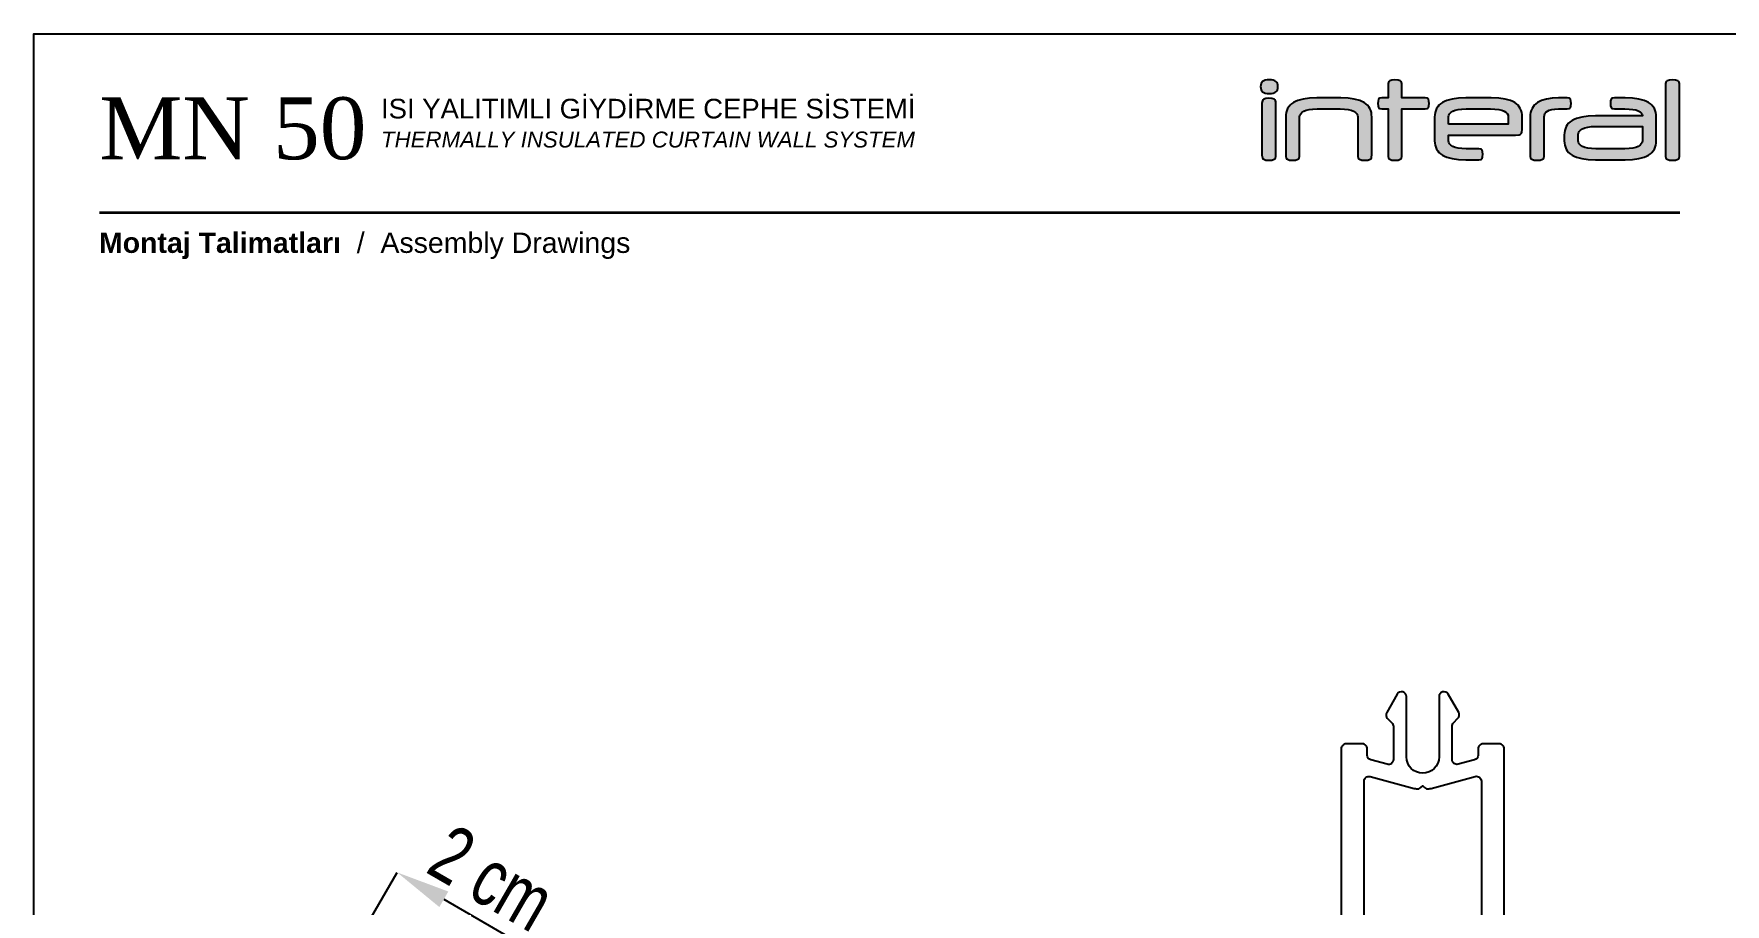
# Model space of a CAD drawing. Header units: millimetres. Extents: x 39 to 459, y 26 to 647.
# Drawn here: x 38.6 to 246.1, y 540.3 to 647.2 of the extents above; entities that cross this region are included whole.
import ezdxf

# ---------------------------------------------------------------- set-up
doc = ezdxf.new("R2010")
doc.units = ezdxf.units.MM
doc.header["$PDSIZE"] = -1
for name, color, linetype in [('ANTET', 7, 'Continuous'), ('PROFIL', 7, 'Continuous'), ('yazı_numara_k', 11, 'Continuous')]:
    doc.layers.add(name, color=color, linetype=linetype)
doc.layers.add('TABLO', color=7, linetype='Continuous', lineweight=15)
doc.styles.add('SLDTEXTSTYLE3', font='TXT', dxfattribs={"width": 0.75})
doc.dimstyles.new('SLDDIMSTYLE1', dxfattribs={"dimtxt": 7, "dimasz": 6.604, "dimexe": 0, "dimexo": 0.0625, "dimgap": 1.75, "dimtad": 1, "dimlfac": 0.25, "dimrnd": 1e-09, "dimzin": 12, "dimdsep": 46, "dimtxsty": 'SLDTEXTSTYLE3', "dimsah": 1, "dimcen": 0.09, "dimadec": 0, "dimazin": 3, "dimtfac": 1, "dimtofl": 0, "dimtmove": 0, "dimatfit": 3, "dimfxl": 1, "dimfrac": 2, "dimtolj": 1, "dimtzin": 12, "dimarcsym": 0})

# ---------------------------------------------------------------- blocks, each defined once
blk = doc.blocks.new('*D2')
at = {"layer": 'Defpoints', "color": 0}
for p in [(76.5, 532.65), (103.85, 532.28), (99.63, 524.97)]:
    blk.add_point(p, dxfattribs=at)
at = {"layer": 'TABLO', "color": 0, "lineweight": -2}
for p, q in [((76.53, 532.7), (83.18, 544.21)), ((88.9, 540.91), (98.13, 535.58)), ((99.66, 525.02), (103.85, 532.28))]:
    blk.add_line(p, q, dxfattribs=at)
at = {"layer": 'TABLO', "color": 0}
for points in [[(89.45, 541.87), (88.35, 539.96), (83.18, 544.21)], [(97.58, 534.63), (98.68, 536.53), (103.85, 532.28)]]:
    blk.add_solid(points, dxfattribs=at)
at = {"layer": 'TABLO', "color": 0, "insert": (96.58, 546.58), "char_height": 7, "attachment_point": 2, "rotation": 330.0027, "style": 'SLDTEXTSTYLE3'}
blk.add_mtext('\\A1;2 cm', dxfattribs=at)
blk = doc.blocks.new('3874')
at = {"color": 0}
for points in [[(4037.9, 972.46), (4037.9, 976.16, 0.767327), (4037.34, 976.31), (4036.69, 975.19, 0.339454), (4036.73, 974.83), (4037.01, 974.55, -0.198912), (4037.1, 974.34), (4037.1, 972.3, -0.493145), (4036.72, 972.01), (4035.72, 972.28, -0.339454), (4035.5, 972.57), (4035.5, 972.96, 0.414214), (4035.2, 973.26), (4034.2, 973.26, 0.414214), (4033.9, 972.96), (4033.9, 955.56, 0.414214), (4034.2, 955.26), (4035.89, 955.26, 0.02182), (4035.91, 955.26), (4036.72, 955.34, 0.388879), (4037, 955.64), (4037, 956.16, 0.414214), (4036.7, 956.46), (4035.6, 956.46, -0.414214), (4035.3, 956.76), (4035.3, 958.86), (4036.81, 960.38, -0.198912), (4037.02, 960.46), (4038.51, 960.46, 0.198912), (4038.65, 960.52), (4038.9, 960.76), (4039.14, 960.52, 0.198912), (4039.28, 960.46), (4040.77, 960.46, -0.198912), (4040.98, 960.38), (4042.5, 958.86), (4042.5, 956.76, -0.414214), (4042.2, 956.46), (4041.1, 956.46, 0.414214), (4040.8, 956.16), (4040.8, 955.64, 0.388879), (4041.07, 955.34), (4041.89, 955.26, 0.02182), (4041.91, 955.26), (4043.6, 955.26, 0.414214), (4043.9, 955.56), (4043.9, 972.96, 0.414214), (4043.6, 973.26), (4042.6, 973.26, 0.414214), (4042.3, 972.96), (4042.3, 972.57, -0.339454), (4042.07, 972.28), (4041.07, 972.01, -0.493145), (4040.7, 972.3), (4040.7, 974.34, -0.198912), (4040.78, 974.55), (4041.06, 974.83, 0.339454), (4041.11, 975.19), (4040.46, 976.31, 0.767327), (4039.9, 976.16), (4039.9, 972.46, -1)], [(4035.81, 961.36, -0.668179), (4035.3, 961.57), (4035.3, 970.97, -0.493145), (4035.67, 971.26), (4038.38, 970.53, 0.017693), (4038.52, 970.5, 0.249075), (4038.79, 970.58), (4038.9, 970.69), (4039.01, 970.58, 0.249075), (4039.28, 970.5, 0.017693), (4039.41, 970.53), (4042.12, 971.26, -0.493145), (4042.5, 970.97), (4042.5, 961.57, -0.668179), (4041.98, 961.36), (4041.77, 961.57, 0.198912), (4041.06, 961.86), (4036.73, 961.86, 0.198912), (4036.02, 961.57)]]:
    blk.add_lwpolyline(points, format="xyb", close=True, dxfattribs=at)
blk = doc.blocks.new('İnteral Logo - 2D')
at = {"layer": 'PROFIL', "ltscale": 10}
h = blk.add_hatch(color=7, dxfattribs=at)
h.paths.add_polyline_path([(2732.45, 1117.62), (2732.47, 1117.8), (2732.47, 1124.16), (2732.45, 1124.34), (2732.41, 1124.48), (2732.35, 1124.6), (2732.25, 1124.67), (2731.98, 1124.76), (2731.61, 1124.79), (2731.23, 1124.76), (2730.97, 1124.67), (2730.87, 1124.6), (2730.81, 1124.48), (2730.77, 1124.34), (2730.76, 1124.16), (2730.76, 1117.8), (2730.77, 1117.62), (2730.81, 1117.48), (2730.87, 1117.36), (2730.97, 1117.29), (2731.23, 1117.2), (2731.61, 1117.17), (2731.98, 1117.2), (2732.25, 1117.29), (2732.35, 1117.36), (2732.41, 1117.48)])
h.paths.add_polyline_path([(2732.71, 1126.01), (2732.72, 1126.21), (2732.71, 1126.41), (2732.66, 1126.58), (2732.58, 1126.73), (2732.47, 1126.84), (2732.33, 1126.93), (2732.15, 1127), (2731.92, 1127.03), (2731.66, 1127.05), (2731.4, 1127.03), (2731.17, 1127), (2730.99, 1126.93), (2730.84, 1126.84), (2730.73, 1126.73), (2730.66, 1126.58), (2730.61, 1126.41), (2730.59, 1126.21), (2730.61, 1126.01), (2730.66, 1125.84), (2730.73, 1125.69), (2730.84, 1125.58), (2730.99, 1125.49), (2731.17, 1125.42), (2731.4, 1125.39), (2731.66, 1125.37), (2731.92, 1125.39), (2732.15, 1125.42), (2732.33, 1125.49), (2732.47, 1125.58), (2732.58, 1125.69), (2732.66, 1125.84)])
for points in [[(2750.79, 1123.47), (2751.04, 1123.52), (2751.13, 1123.57), (2751.18, 1123.64), (2751.25, 1123.85), (2751.27, 1124.15), (2751.25, 1124.44), (2751.18, 1124.66), (2751.13, 1124.74), (2751.04, 1124.79), (2750.79, 1124.84), (2747.94, 1124.84), (2747.94, 1126.41), (2747.93, 1126.59), (2747.89, 1126.74), (2747.82, 1126.85), (2747.73, 1126.92), (2747.46, 1127.02), (2747.08, 1127.05), (2746.7, 1127.02), (2746.44, 1126.92), (2746.35, 1126.85), (2746.28, 1126.74), (2746.24, 1126.59), (2746.23, 1126.41), (2746.23, 1124.84), (2745.46, 1124.84), (2745.21, 1124.79), (2745.12, 1124.74), (2745.06, 1124.66), (2745, 1124.44), (2744.98, 1124.15), (2745, 1123.85), (2745.06, 1123.64), (2745.12, 1123.57), (2745.21, 1123.52), (2745.46, 1123.47), (2746.23, 1123.47), (2746.23, 1117.8), (2746.24, 1117.62), (2746.28, 1117.48), (2746.35, 1117.36), (2746.44, 1117.29), (2746.7, 1117.2), (2747.08, 1117.17), (2747.46, 1117.2), (2747.73, 1117.29), (2747.82, 1117.36), (2747.89, 1117.48), (2747.93, 1117.62), (2747.94, 1117.8), (2747.94, 1123.47)], [(2743.86, 1123.73), (2743.7, 1123.92), (2743.51, 1124.09), (2743.28, 1124.25), (2743.03, 1124.39), (2742.75, 1124.51), (2742.09, 1124.69), (2741.32, 1124.8), (2740.42, 1124.84), (2737.48, 1124.84), (2736.59, 1124.8), (2735.81, 1124.69), (2735.16, 1124.51), (2734.87, 1124.39), (2734.62, 1124.25), (2734.4, 1124.09), (2734.2, 1123.92), (2734.04, 1123.73), (2733.91, 1123.52), (2733.8, 1123.29), (2733.73, 1123.04), (2733.68, 1122.77), (2733.67, 1122.49), (2733.67, 1117.8), (2733.68, 1117.62), (2733.72, 1117.48), (2733.79, 1117.36), (2733.88, 1117.29), (2734.14, 1117.2), (2734.52, 1117.17), (2734.89, 1117.2), (2735.16, 1117.29), (2735.26, 1117.36), (2735.33, 1117.48), (2735.37, 1117.62), (2735.38, 1117.8), (2735.38, 1122.85), (2736.02, 1123.27), (2736.75, 1123.45), (2737.54, 1123.47), (2741.05, 1123.47), (2742.23, 1123.19), (2742.52, 1122.63), (2742.52, 1117.8), (2742.54, 1117.62), (2742.58, 1117.48), (2742.64, 1117.36), (2742.73, 1117.29), (2743, 1117.2), (2743.37, 1117.17), (2743.75, 1117.2), (2744.02, 1117.29), (2744.11, 1117.36), (2744.18, 1117.48), (2744.22, 1117.62), (2744.24, 1117.8), (2744.24, 1122.49), (2744.22, 1122.77), (2744.18, 1123.04), (2744.1, 1123.29), (2744, 1123.52)], [(2768.21, 1123.47), (2768.47, 1123.52), (2768.55, 1123.57), (2768.61, 1123.64), (2768.68, 1123.85), (2768.7, 1124.15), (2768.68, 1124.44), (2768.61, 1124.66), (2768.55, 1124.74), (2768.47, 1124.79), (2768.21, 1124.84), (2767.16, 1124.84), (2766.36, 1124.8), (2765.67, 1124.69), (2765.07, 1124.51), (2764.81, 1124.39), (2764.57, 1124.26), (2764.36, 1124.1), (2764.18, 1123.93), (2764.02, 1123.74), (2763.9, 1123.53), (2763.8, 1123.3), (2763.73, 1123.05), (2763.69, 1122.79), (2763.67, 1122.5), (2763.67, 1117.8), (2763.69, 1117.62), (2763.72, 1117.48), (2763.79, 1117.36), (2763.88, 1117.29), (2764.15, 1117.2), (2764.52, 1117.17), (2764.9, 1117.2), (2765.17, 1117.29), (2765.26, 1117.36), (2765.33, 1117.48), (2765.37, 1117.62), (2765.38, 1117.8), (2765.38, 1122.9), (2765.95, 1123.36), (2766.83, 1123.47)]]:
    blk.add_hatch(color=7, dxfattribs=at).paths.add_polyline_path(points)
at = {"layer": 'PROFIL', "ltscale": 10, "true_color": 0xfed100}
blk.add_hatch(color=40, dxfattribs=at).paths.add_polyline_path([(2781.99, 1126.41), (2781.98, 1126.59), (2781.94, 1126.74), (2781.87, 1126.85), (2781.78, 1126.92), (2781.51, 1127.02), (2781.13, 1127.05), (2780.75, 1127.02), (2780.49, 1126.92), (2780.4, 1126.85), (2780.33, 1126.74), (2780.29, 1126.59), (2780.28, 1126.41), (2780.28, 1117.8), (2780.29, 1117.62), (2780.33, 1117.48), (2780.4, 1117.36), (2780.49, 1117.29), (2780.75, 1117.2), (2781.13, 1117.17), (2781.51, 1117.2), (2781.78, 1117.29), (2781.87, 1117.36), (2781.94, 1117.48), (2781.98, 1117.62), (2781.99, 1117.8)])
at = {"layer": 'PROFIL', "ltscale": 10}
h = blk.add_hatch(color=7, dxfattribs=at)
h.paths.add_polyline_path([(2759.81, 1124.8), (2758.87, 1124.84), (2755.76, 1124.84), (2754.87, 1124.8), (2754.09, 1124.69), (2753.44, 1124.51), (2753.15, 1124.39), (2752.9, 1124.25), (2752.68, 1124.09), (2752.48, 1123.92), (2752.32, 1123.73), (2752.18, 1123.52), (2752.08, 1123.29), (2752.01, 1123.04), (2751.96, 1122.77), (2751.95, 1122.49), (2751.95, 1119.56), (2751.96, 1119.28), (2752.01, 1119.02), (2752.08, 1118.77), (2752.18, 1118.54), (2752.32, 1118.33), (2752.48, 1118.14), (2752.68, 1117.96), (2752.9, 1117.81), (2753.15, 1117.67), (2753.44, 1117.55), (2754.09, 1117.37), (2754.87, 1117.26), (2755.76, 1117.22), (2757.36, 1117.22), (2757.62, 1117.26), (2757.7, 1117.32), (2757.76, 1117.39), (2757.83, 1117.61), (2757.85, 1117.91), (2757.83, 1118.2), (2757.76, 1118.41), (2757.7, 1118.49), (2757.62, 1118.54), (2757.36, 1118.58), (2755.13, 1118.58), (2753.96, 1118.87), (2753.66, 1119.43), (2753.66, 1120.25), (2761.88, 1120.25), (2762.3, 1120.29), (2762.44, 1120.34), (2762.54, 1120.4), (2762.61, 1120.49), (2762.65, 1120.61), (2762.69, 1120.94), (2762.69, 1122.49), (2762.67, 1122.78), (2762.63, 1123.04), (2762.56, 1123.29), (2762.46, 1123.52), (2762.34, 1123.74), (2762.18, 1123.93), (2762, 1124.1), (2761.79, 1124.26), (2761.55, 1124.39), (2761.27, 1124.51), (2760.61, 1124.69)])
h.paths.add_polyline_path([(2760.98, 1121.59), (2760.98, 1122.49), (2760.95, 1122.71), (2760.85, 1122.91), (2760.69, 1123.08), (2760.47, 1123.22), (2760.18, 1123.33), (2759.81, 1123.41), (2759.35, 1123.46), (2758.82, 1123.47), (2755.81, 1123.47), (2755.29, 1123.46), (2754.84, 1123.4), (2754.46, 1123.31), (2754.17, 1123.19), (2753.95, 1123.04), (2753.79, 1122.87), (2753.69, 1122.69), (2753.66, 1122.49), (2753.66, 1121.59)], flags=16)
at = {"layer": 'PROFIL', "ltscale": 10, "true_color": 0xfed100}
h = blk.add_hatch(color=40, dxfattribs=at)
h.paths.add_polyline_path([(2779.15, 1119.56), (2779.15, 1122.49), (2779.13, 1122.77), (2779.09, 1123.04), (2779.01, 1123.29), (2778.91, 1123.52), (2778.78, 1123.73), (2778.61, 1123.92), (2778.42, 1124.09), (2778.19, 1124.25), (2777.94, 1124.39), (2777.66, 1124.51), (2777, 1124.69), (2776.23, 1124.8), (2775.33, 1124.84), (2774.01, 1124.84), (2773.76, 1124.79), (2773.67, 1124.74), (2773.61, 1124.67), (2773.54, 1124.45), (2773.51, 1124.15), (2773.54, 1123.85), (2773.61, 1123.64), (2773.67, 1123.57), (2773.76, 1123.52), (2774.01, 1123.47), (2775.97, 1123.47), (2777.16, 1123.25), (2777.52, 1122.62), (2771.67, 1122.62), (2770.77, 1122.59), (2770, 1122.48), (2769.34, 1122.29), (2769.06, 1122.18), (2768.81, 1122.04), (2768.58, 1121.88), (2768.39, 1121.71), (2768.22, 1121.52), (2768.09, 1121.31), (2767.99, 1121.08), (2767.91, 1120.83), (2767.87, 1120.56), (2767.85, 1120.28), (2767.85, 1119.56), (2767.87, 1119.28), (2767.91, 1119.02), (2767.99, 1118.77), (2768.09, 1118.54), (2768.22, 1118.33), (2768.39, 1118.14), (2768.58, 1117.96), (2768.81, 1117.81), (2769.06, 1117.67), (2769.34, 1117.55), (2770, 1117.37), (2770.77, 1117.26), (2771.67, 1117.22), (2775.33, 1117.22), (2776.23, 1117.26), (2777, 1117.37), (2777.66, 1117.55), (2777.94, 1117.67), (2778.19, 1117.81), (2778.42, 1117.96), (2778.61, 1118.14), (2778.78, 1118.33), (2778.91, 1118.54), (2779.01, 1118.77), (2779.09, 1119.02), (2779.13, 1119.28)])
h.paths.add_polyline_path([(2777.44, 1119.22), (2776.8, 1118.78), (2776.07, 1118.61), (2775.28, 1118.58), (2771.04, 1118.58), (2769.86, 1118.87), (2769.56, 1119.43), (2769.56, 1120.69), (2770.2, 1121.12), (2770.93, 1121.29), (2771.72, 1121.32), (2777.44, 1121.32)], flags=16)
at = {"layer": 'PROFIL', "color": 7, "ltscale": 10}
for points in [[(2732.72, 1126.21), (2732.71, 1126.41), (2732.66, 1126.58), (2732.58, 1126.73), (2732.47, 1126.84), (2732.33, 1126.93), (2732.15, 1127), (2731.92, 1127.03), (2731.66, 1127.05), (2731.4, 1127.03), (2731.17, 1127), (2730.99, 1126.93), (2730.84, 1126.84), (2730.73, 1126.73), (2730.66, 1126.58), (2730.61, 1126.41), (2730.59, 1126.21), (2730.61, 1126.01), (2730.66, 1125.84), (2730.73, 1125.69), (2730.84, 1125.58), (2730.99, 1125.49), (2731.17, 1125.42), (2731.4, 1125.39), (2731.66, 1125.37), (2731.92, 1125.39), (2732.15, 1125.42), (2732.33, 1125.49), (2732.47, 1125.58), (2732.58, 1125.69), (2732.66, 1125.84), (2732.71, 1126.01)], [(2751.25, 1123.85), (2751.27, 1124.15), (2751.25, 1124.44), (2751.18, 1124.66), (2751.13, 1124.74), (2751.04, 1124.79), (2750.79, 1124.84), (2747.94, 1124.84), (2747.94, 1126.41), (2747.93, 1126.59), (2747.89, 1126.74), (2747.82, 1126.85), (2747.73, 1126.92), (2747.46, 1127.02), (2747.08, 1127.05), (2746.7, 1127.02), (2746.44, 1126.92), (2746.35, 1126.85), (2746.28, 1126.74), (2746.24, 1126.59), (2746.23, 1126.41), (2746.23, 1124.84), (2745.46, 1124.84), (2745.21, 1124.79), (2745.12, 1124.74), (2745.06, 1124.66), (2745, 1124.44), (2744.98, 1124.15), (2745, 1123.85), (2745.06, 1123.64), (2745.12, 1123.57), (2745.21, 1123.52), (2745.46, 1123.47), (2746.23, 1123.47), (2746.23, 1117.8), (2746.24, 1117.62), (2746.28, 1117.48), (2746.35, 1117.36), (2746.44, 1117.29), (2746.7, 1117.2), (2747.08, 1117.17), (2747.46, 1117.2), (2747.73, 1117.29), (2747.82, 1117.36), (2747.89, 1117.48), (2747.93, 1117.62), (2747.94, 1117.8), (2747.94, 1123.47), (2750.79, 1123.47), (2751.04, 1123.52), (2751.13, 1123.57), (2751.18, 1123.64)], [(2732.47, 1117.8), (2732.47, 1124.16), (2732.45, 1124.34), (2732.41, 1124.48), (2732.35, 1124.6), (2732.25, 1124.67), (2731.98, 1124.76), (2731.61, 1124.79), (2731.23, 1124.76), (2730.97, 1124.67), (2730.87, 1124.6), (2730.81, 1124.48), (2730.77, 1124.34), (2730.76, 1124.16), (2730.76, 1117.8), (2730.77, 1117.62), (2730.81, 1117.48), (2730.87, 1117.36), (2730.97, 1117.29), (2731.23, 1117.2), (2731.61, 1117.17), (2731.98, 1117.2), (2732.25, 1117.29), (2732.35, 1117.36), (2732.41, 1117.48), (2732.45, 1117.62)], [(2743.86, 1123.73), (2743.7, 1123.92), (2743.51, 1124.09), (2743.28, 1124.25), (2743.03, 1124.39), (2742.75, 1124.51), (2742.09, 1124.69), (2741.32, 1124.8), (2740.42, 1124.84), (2737.48, 1124.84), (2736.59, 1124.8), (2735.81, 1124.69), (2735.16, 1124.51), (2734.87, 1124.39), (2734.62, 1124.25), (2734.4, 1124.09), (2734.2, 1123.92), (2734.04, 1123.73), (2733.91, 1123.52), (2733.8, 1123.29), (2733.73, 1123.04), (2733.68, 1122.77), (2733.67, 1122.49), (2733.67, 1117.8), (2733.68, 1117.62), (2733.72, 1117.48), (2733.79, 1117.36), (2733.88, 1117.29), (2734.14, 1117.2), (2734.52, 1117.17), (2734.89, 1117.2), (2735.16, 1117.29), (2735.26, 1117.36), (2735.33, 1117.48), (2735.37, 1117.62), (2735.38, 1117.8), (2735.38, 1122.49), (2735.41, 1122.69), (2735.51, 1122.87), (2735.67, 1123.04), (2735.89, 1123.19), (2736.19, 1123.31), (2736.56, 1123.4), (2737.01, 1123.46), (2737.54, 1123.47), (2740.37, 1123.47), (2740.89, 1123.46), (2741.34, 1123.4), (2741.72, 1123.31), (2742.01, 1123.19), (2742.24, 1123.04), (2742.4, 1122.87), (2742.49, 1122.69), (2742.52, 1122.49), (2742.52, 1117.8), (2742.54, 1117.62), (2742.58, 1117.48), (2742.64, 1117.36), (2742.73, 1117.29), (2743, 1117.2), (2743.37, 1117.17), (2743.75, 1117.2), (2744.02, 1117.29), (2744.11, 1117.36), (2744.18, 1117.48), (2744.22, 1117.62), (2744.24, 1117.8), (2744.24, 1122.49), (2744.22, 1122.77), (2744.18, 1123.04), (2744.1, 1123.29), (2744, 1123.52)], [(2762, 1124.1), (2761.79, 1124.26), (2761.55, 1124.39), (2761.27, 1124.51), (2760.61, 1124.69), (2759.81, 1124.8), (2758.87, 1124.84), (2755.76, 1124.84), (2754.87, 1124.8), (2754.09, 1124.69), (2753.44, 1124.51), (2753.15, 1124.39), (2752.9, 1124.25), (2752.68, 1124.09), (2752.48, 1123.92), (2752.32, 1123.73), (2752.18, 1123.52), (2752.08, 1123.29), (2752.01, 1123.04), (2751.96, 1122.77), (2751.95, 1122.49), (2751.95, 1119.56), (2751.96, 1119.28), (2752.01, 1119.02), (2752.08, 1118.77), (2752.18, 1118.54), (2752.32, 1118.33), (2752.48, 1118.14), (2752.68, 1117.96), (2752.9, 1117.81), (2753.15, 1117.67), (2753.44, 1117.55), (2754.09, 1117.37), (2754.87, 1117.26), (2755.76, 1117.22), (2757.36, 1117.22), (2757.62, 1117.26), (2757.7, 1117.32), (2757.76, 1117.39), (2757.83, 1117.61), (2757.85, 1117.91), (2757.83, 1118.2), (2757.76, 1118.41), (2757.7, 1118.49), (2757.62, 1118.54), (2757.36, 1118.58), (2755.81, 1118.58), (2755.29, 1118.6), (2754.84, 1118.65), (2754.46, 1118.74), (2754.17, 1118.87), (2753.95, 1119.02), (2753.79, 1119.19), (2753.69, 1119.37), (2753.66, 1119.56), (2753.66, 1120.25), (2761.88, 1120.25), (2762.3, 1120.29), (2762.44, 1120.34), (2762.54, 1120.4), (2762.61, 1120.49), (2762.65, 1120.61), (2762.69, 1120.94), (2762.69, 1122.49), (2762.67, 1122.78), (2762.63, 1123.04), (2762.56, 1123.29), (2762.46, 1123.52), (2762.34, 1123.74), (2762.18, 1123.93)], [(2753.66, 1121.59), (2753.66, 1122.49), (2753.69, 1122.69), (2753.79, 1122.87), (2753.95, 1123.04), (2754.17, 1123.19), (2754.46, 1123.31), (2754.84, 1123.4), (2755.29, 1123.46), (2755.81, 1123.47), (2758.82, 1123.47), (2759.35, 1123.46), (2759.81, 1123.41), (2760.18, 1123.33), (2760.47, 1123.22), (2760.69, 1123.08), (2760.85, 1122.91), (2760.95, 1122.71), (2760.98, 1122.49), (2760.98, 1121.59)], [(2768.68, 1123.85), (2768.7, 1124.15), (2768.68, 1124.44), (2768.61, 1124.66), (2768.55, 1124.74), (2768.47, 1124.79), (2768.21, 1124.84), (2767.16, 1124.84), (2766.36, 1124.8), (2765.67, 1124.69), (2765.07, 1124.51), (2764.81, 1124.39), (2764.57, 1124.26), (2764.36, 1124.1), (2764.18, 1123.93), (2764.02, 1123.74), (2763.9, 1123.53), (2763.8, 1123.3), (2763.73, 1123.05), (2763.69, 1122.79), (2763.67, 1122.5), (2763.67, 1117.8), (2763.69, 1117.62), (2763.72, 1117.48), (2763.79, 1117.36), (2763.88, 1117.29), (2764.15, 1117.2), (2764.52, 1117.17), (2764.9, 1117.2), (2765.17, 1117.29), (2765.26, 1117.36), (2765.33, 1117.48), (2765.37, 1117.62), (2765.38, 1117.8), (2765.38, 1122.5), (2765.41, 1122.72), (2765.48, 1122.91), (2765.6, 1123.08), (2765.78, 1123.22), (2766.01, 1123.33), (2766.32, 1123.41), (2766.7, 1123.46), (2767.16, 1123.47), (2768.21, 1123.47), (2768.47, 1123.52), (2768.55, 1123.57), (2768.61, 1123.64)]]:
    blk.add_lwpolyline(points, close=True, dxfattribs=at)
at = {"layer": 'PROFIL', "color": 40, "ltscale": 10, "true_color": 0xfed100}
for points in [[(2781.99, 1117.8), (2781.99, 1126.41), (2781.98, 1126.59), (2781.94, 1126.74), (2781.87, 1126.85), (2781.78, 1126.92), (2781.51, 1127.02), (2781.13, 1127.05), (2780.75, 1127.02), (2780.49, 1126.92), (2780.4, 1126.85), (2780.33, 1126.74), (2780.29, 1126.59), (2780.28, 1126.41), (2780.28, 1117.8), (2780.29, 1117.62), (2780.33, 1117.48), (2780.4, 1117.36), (2780.49, 1117.29), (2780.75, 1117.2), (2781.13, 1117.17), (2781.51, 1117.2), (2781.78, 1117.29), (2781.87, 1117.36), (2781.94, 1117.48), (2781.98, 1117.62)], [(2779.15, 1119.56), (2779.15, 1122.49), (2779.13, 1122.77), (2779.09, 1123.04), (2779.01, 1123.29), (2778.91, 1123.52), (2778.78, 1123.73), (2778.61, 1123.92), (2778.42, 1124.09), (2778.19, 1124.25), (2777.94, 1124.39), (2777.66, 1124.51), (2777, 1124.69), (2776.23, 1124.8), (2775.33, 1124.84), (2774.01, 1124.84), (2773.76, 1124.79), (2773.67, 1124.74), (2773.61, 1124.67), (2773.54, 1124.45), (2773.51, 1124.15), (2773.54, 1123.85), (2773.61, 1123.64), (2773.67, 1123.57), (2773.76, 1123.52), (2774.01, 1123.47), (2775.28, 1123.47), (2775.81, 1123.46), (2776.27, 1123.42), (2776.64, 1123.35), (2776.93, 1123.25), (2777.15, 1123.13), (2777.31, 1122.99), (2777.4, 1122.82), (2777.44, 1122.64), (2777.44, 1122.62), (2771.67, 1122.62), (2770.77, 1122.59), (2770, 1122.48), (2769.34, 1122.29), (2769.06, 1122.18), (2768.81, 1122.04), (2768.58, 1121.88), (2768.39, 1121.71), (2768.22, 1121.52), (2768.09, 1121.31), (2767.99, 1121.08), (2767.91, 1120.83), (2767.87, 1120.56), (2767.85, 1120.28), (2767.85, 1119.56), (2767.87, 1119.28), (2767.91, 1119.02), (2767.99, 1118.77), (2768.09, 1118.54), (2768.22, 1118.33), (2768.39, 1118.14), (2768.58, 1117.96), (2768.81, 1117.81), (2769.06, 1117.67), (2769.34, 1117.55), (2770, 1117.37), (2770.77, 1117.26), (2771.67, 1117.22), (2775.33, 1117.22), (2776.23, 1117.26), (2777, 1117.37), (2777.66, 1117.55), (2777.94, 1117.67), (2778.19, 1117.81), (2778.42, 1117.96), (2778.61, 1118.14), (2778.78, 1118.33), (2778.91, 1118.54), (2779.01, 1118.77), (2779.09, 1119.02), (2779.13, 1119.28)], [(2769.56, 1119.56), (2769.56, 1120.33), (2769.6, 1120.53), (2769.69, 1120.72), (2769.85, 1120.88), (2770.08, 1121.03), (2770.37, 1121.16), (2770.74, 1121.25), (2771.19, 1121.3), (2771.72, 1121.32), (2777.44, 1121.32), (2777.44, 1119.56), (2777.4, 1119.37), (2777.31, 1119.19), (2777.15, 1119.02), (2776.92, 1118.87), (2776.63, 1118.74), (2776.26, 1118.65), (2775.81, 1118.6), (2775.28, 1118.58), (2771.72, 1118.58), (2771.19, 1118.6), (2770.74, 1118.65), (2770.37, 1118.74), (2770.08, 1118.87), (2769.85, 1119.02), (2769.69, 1119.19), (2769.6, 1119.37)]]:
    blk.add_lwpolyline(points, close=True, dxfattribs=at)
blk = doc.blocks.new('MN50.S.1')
at = {"color": 252}
blk.add_lwpolyline([(9907.25, 888.56), (9907.25, 1185.56), (10117.25, 1185.56), (10117.25, 888.56)], close=True, dxfattribs=at)
at = {"const_width": 0.3}
blk.add_lwpolyline([(9915.28, 1163.6), (10109.25, 1163.6)], dxfattribs=at)
at = {"layer": 'yazı_numara_k', "color": 140}
blk.add_blockref('İnteral Logo - 2D', (7327.19, 52.86), dxfattribs=at)
at = {"color": 7, "insert": (9915.28, 1177.75), "char_height": 7.5867, "attachment_point": 1}
blk.add_mtext('{\\fTimes New Roman|b0|i0|c162|p34;MN 50 }', dxfattribs=at)
at = {"layer": 'yazı_numara_k', "color": 0, "insert": (9949.85, 1177.58), "char_height": 2.414, "attachment_point": 1}
blk.add_mtext('{\\fArial|b0|i0|c238|p34;ISI YALITIMLI GİYDİRME CEPHE SİSTEMİ\\P\\fArial|b0|i1|c238|p34;\\H0.809524x;THERMALLY INSULATED CURTAIN WALL SYSTEM}', dxfattribs=at)

msp = doc.modelspace()

# ---------------------------------------------------------------- block references
at = {"color": 252, "ltscale": 10, "xscale": 2, "yscale": 2, "zscale": 2}
msp.add_blockref('3874', (-7868.785, -1386.53), dxfattribs=at)
at = {"layer": 'ANTET', "color": 0}
msp.add_blockref('MN50.S.1', (-9868.658, -538.391), dxfattribs=at)

# ---------------------------------------------------------------- texts
at = {"layer": 'yazı_numara_k', "color": 7, "insert": (46.587, 622.769), "char_height": 2.5, "attachment_point": 1}
msp.add_mtext('{\\fArial Unicode MS|b1|i0|c162|p34;Montaj Talimatları  \\fArial Unicode MS|b0|i0|c162|p34;/  Assembly Drawings}', dxfattribs=at)

# ---------------------------------------------------------------- dimensions: what is measured, and where the dimension line sits
at = {"layer": 'TABLO'}
dim = msp.add_linear_dim(base=(103.851, 532.28), p1=(76.503, 532.65), p2=(99.63, 524.968), angle=330.00269, text='2 cm', dimstyle='SLDDIMSTYLE1', dxfattribs=at)
dim.commit()
dim.dimension.update_dxf_attribs({"geometry": '*D2', "text_midpoint": (92.21, 539), "dimtype": 160})

doc.saveas('drawing.dxf')
